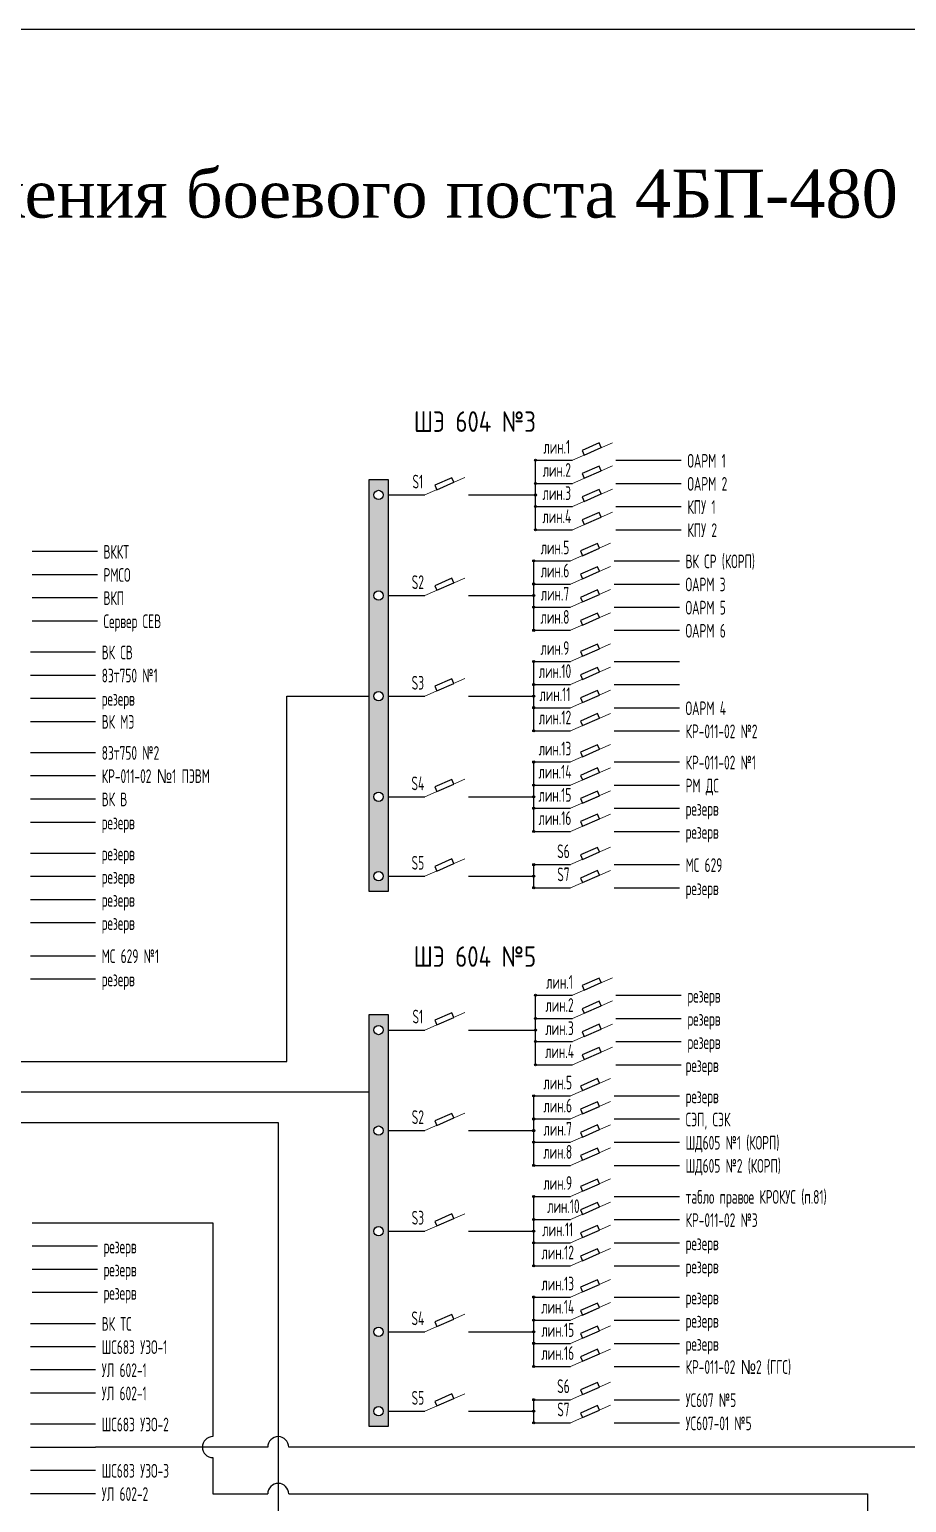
# Model space of a CAD drawing. Header units: millimetres. Extents: x 478 to 775, y 525 to 945.
# Drawn here: x 620.9 to 697.6, y 816.4 to 945.3 of the extents above; entities that cross this region are included whole.
import ezdxf

# ---------------------------------------------------------------- set-up
doc = ezdxf.new("R2010")
doc.units = ezdxf.units.MM
doc.header["$LTSCALE"] = 0.1
doc.styles.add('стиль1', font='txt.shx', dxfattribs={"width": 0.75, "height": 1.2})

msp = doc.modelspace()

# ---------------------------------------------------------------- hatches: boundary and pattern name
h = msp.add_hatch(color=256)
h.paths.add_polyline_path([(665.25, 907.57), (665.16, 907.57), (665.16, 907.48, 0.414214)], flags=17)
h.paths.add_polyline_path([(665.07, 907.57, 0.414214), (665.16, 907.48), (665.16, 907.57), (665.25, 907.57, 1)])
h = msp.add_hatch(color=256)
h.paths.add_polyline_path([(650.59, 869.84), (652.26, 869.84), (652.26, 905.87), (650.59, 905.87)])
h.paths.add_polyline_path([(651.02, 886.93, -1), (651.83, 886.93, -1)], flags=16)
h.paths.add_polyline_path([(651.83, 878.13, -1), (651.02, 878.13, -1)], flags=16)
h.paths.add_polyline_path([(651.02, 895.73, -1), (651.83, 895.73, -1)], flags=16)
h.paths.add_polyline_path([(651.83, 871.18, -1), (651.02, 871.18, -1)], flags=16)
h.paths.add_polyline_path([(651.02, 904.53, -1), (651.83, 904.53, -1)], flags=16)
h = msp.add_hatch(color=256)
h.paths.add_polyline_path([(665.25, 905.54), (665.16, 905.54), (665.16, 905.45, 0.414214)], flags=17)
h.paths.add_polyline_path([(665.07, 905.54, 0.414214), (665.16, 905.45), (665.16, 905.54), (665.25, 905.54, 1)])
h = msp.add_hatch(color=256)
h.paths.add_polyline_path([(665.25, 904.53), (665.16, 904.53), (665.16, 904.44, 0.414214)], flags=17)
h.paths.add_polyline_path([(665.07, 904.53, 0.414214), (665.16, 904.44), (665.16, 904.53), (665.25, 904.53, 1)])
h = msp.add_hatch(color=256)
h.paths.add_polyline_path([(665.25, 903.52), (665.16, 903.52), (665.16, 903.43, 0.414214)], flags=17)
h.paths.add_polyline_path([(665.07, 903.52, 0.414214), (665.16, 903.43), (665.16, 903.52), (665.25, 903.52, 1)])
h = msp.add_hatch(color=256)
h.paths.add_polyline_path([(665.25, 901.49), (665.16, 901.49), (665.16, 901.4, 0.414214)], flags=17)
h.paths.add_polyline_path([(665.07, 901.49, 0.414214), (665.16, 901.4), (665.16, 901.49), (665.25, 901.49, 1)])
h = msp.add_hatch(color=256)
h.paths.add_polyline_path([(665.09, 898.77), (665, 898.77), (665, 898.68, 0.414214)], flags=17)
h.paths.add_polyline_path([(664.91, 898.77, 0.414214), (665, 898.68), (665, 898.77), (665.09, 898.77, 1)])
h = msp.add_hatch(color=256)
h.paths.add_polyline_path([(665.09, 896.74), (665, 896.74), (665, 896.65, 0.414214)], flags=17)
h.paths.add_polyline_path([(664.91, 896.74, 0.414214), (665, 896.65), (665, 896.74), (665.09, 896.74, 1)])
h = msp.add_hatch(color=256)
h.paths.add_polyline_path([(665.09, 895.73), (665, 895.73), (665, 895.64, 0.414214)], flags=17)
h.paths.add_polyline_path([(664.91, 895.73, 0.414214), (665, 895.64), (665, 895.73), (665.09, 895.73, 1)])
h = msp.add_hatch(color=256)
h.paths.add_polyline_path([(665.09, 894.72), (665, 894.72), (665, 894.63, 0.414214)], flags=17)
h.paths.add_polyline_path([(664.91, 894.72, 0.414214), (665, 894.63), (665, 894.72), (665.09, 894.72, 1)])
h = msp.add_hatch(color=256)
h.paths.add_polyline_path([(665.09, 892.69), (665, 892.69), (665, 892.6, 0.414214)], flags=17)
h.paths.add_polyline_path([(664.91, 892.69, 0.414214), (665, 892.6), (665, 892.69), (665.09, 892.69, 1)])
h = msp.add_hatch(color=256)
h.paths.add_polyline_path([(665.09, 889.97), (665, 889.97), (665, 889.88, 0.414214)], flags=17)
h.paths.add_polyline_path([(664.91, 889.97, 0.414214), (665, 889.88), (665, 889.97), (665.09, 889.97, 1)])
h = msp.add_hatch(color=256)
h.paths.add_polyline_path([(665.09, 887.94), (665, 887.94), (665, 887.85, 0.414214)], flags=17)
h.paths.add_polyline_path([(664.91, 887.94, 0.414214), (665, 887.85), (665, 887.94), (665.09, 887.94, 1)])
h = msp.add_hatch(color=256)
h.paths.add_polyline_path([(665.09, 886.93), (665, 886.93), (665, 886.84, 0.414214)], flags=17)
h.paths.add_polyline_path([(664.91, 886.93, 0.414214), (665, 886.84), (665, 886.93), (665.09, 886.93, 1)])
h = msp.add_hatch(color=256)
h.paths.add_polyline_path([(665.09, 885.92), (665, 885.92), (665, 885.83, 0.414214)], flags=17)
h.paths.add_polyline_path([(664.91, 885.92, 0.414214), (665, 885.83), (665, 885.92), (665.09, 885.92, 1)])
h = msp.add_hatch(color=256)
h.paths.add_polyline_path([(665.09, 883.89), (665, 883.89), (665, 883.8, 0.414214)], flags=17)
h.paths.add_polyline_path([(664.91, 883.89, 0.414214), (665, 883.8), (665, 883.89), (665.09, 883.89, 1)])
h = msp.add_hatch(color=256)
h.paths.add_polyline_path([(665.09, 881.17), (665, 881.17), (665, 881.08, 0.414214)], flags=17)
h.paths.add_polyline_path([(664.91, 881.17, 0.414214), (665, 881.08), (665, 881.17), (665.09, 881.17, 1)])
h = msp.add_hatch(color=256)
h.paths.add_polyline_path([(665.09, 879.15), (665, 879.15), (665, 879.05, 0.414214)], flags=17)
h.paths.add_polyline_path([(664.91, 879.15, 0.414214), (665, 879.05), (665, 879.15), (665.09, 879.15, 1)])
h = msp.add_hatch(color=256)
h.paths.add_polyline_path([(665.09, 878.13), (665, 878.13), (665, 878.04, 0.414214)], flags=17)
h.paths.add_polyline_path([(664.91, 878.13, 0.414214), (665, 878.04), (665, 878.13), (665.09, 878.13, 1)])
h = msp.add_hatch(color=256)
h.paths.add_polyline_path([(665.09, 877.12), (665, 877.12), (665, 877.03, 0.414214)], flags=17)
h.paths.add_polyline_path([(664.91, 877.12, 0.414214), (665, 877.03), (665, 877.12), (665.09, 877.12, 1)])
h = msp.add_hatch(color=256)
h.paths.add_polyline_path([(665.09, 875.09), (665, 875.09), (665, 875, 0.414214)], flags=17)
h.paths.add_polyline_path([(664.91, 875.09, 0.414214), (665, 875), (665, 875.09), (665.09, 875.09, 1)])
h = msp.add_hatch(color=256)
h.paths.add_polyline_path([(665.09, 872.19), (665, 872.19), (665, 872.1, 0.414214)], flags=17)
h.paths.add_polyline_path([(664.91, 872.19, 0.414214), (665, 872.1), (665, 872.19), (665.09, 872.19, 1)])
h = msp.add_hatch(color=256)
h.paths.add_polyline_path([(665.09, 871.18), (665, 871.18), (665, 871.09, 0.414214)], flags=17)
h.paths.add_polyline_path([(664.91, 871.18, 0.414214), (665, 871.09), (665, 871.18), (665.09, 871.18, 1)])
h = msp.add_hatch(color=256)
h.paths.add_polyline_path([(665.09, 870.17), (665, 870.17), (665, 870.08, 0.414214)], flags=17)
h.paths.add_polyline_path([(664.91, 870.17, 0.414214), (665, 870.08), (665, 870.17), (665.09, 870.17, 1)])
h = msp.add_hatch(color=256)
h.paths.add_polyline_path([(665.25, 860.76), (665.16, 860.76), (665.16, 860.67, 0.414214)], flags=17)
h.paths.add_polyline_path([(665.07, 860.76, 0.414214), (665.16, 860.67), (665.16, 860.76), (665.25, 860.76, 1)])
h = msp.add_hatch(color=256)
h.paths.add_polyline_path([(650.59, 823.03), (652.26, 823.03), (652.26, 859.07), (650.59, 859.07)])
h.paths.add_polyline_path([(651.02, 840.12, -1), (651.83, 840.12, -1)], flags=16)
h.paths.add_polyline_path([(651.83, 831.32, -1), (651.02, 831.32, -1)], flags=16)
h.paths.add_polyline_path([(651.02, 848.92, -1), (651.83, 848.92, -1)], flags=16)
h.paths.add_polyline_path([(651.83, 824.37, -1), (651.02, 824.37, -1)], flags=16)
h.paths.add_polyline_path([(651.02, 857.72, -1), (651.83, 857.72, -1)], flags=16)
h = msp.add_hatch(color=256)
h.paths.add_polyline_path([(665.25, 858.74), (665.16, 858.74), (665.16, 858.65, 0.414214)], flags=17)
h.paths.add_polyline_path([(665.07, 858.74, 0.414214), (665.16, 858.65), (665.16, 858.74), (665.25, 858.74, 1)])
h = msp.add_hatch(color=256)
h.paths.add_polyline_path([(665.25, 857.72), (665.16, 857.72), (665.16, 857.63, 0.414214)], flags=17)
h.paths.add_polyline_path([(665.07, 857.72, 0.414214), (665.16, 857.63), (665.16, 857.72), (665.25, 857.72, 1)])
h = msp.add_hatch(color=256)
h.paths.add_polyline_path([(665.25, 856.71), (665.16, 856.71), (665.16, 856.62, 0.414214)], flags=17)
h.paths.add_polyline_path([(665.07, 856.71, 0.414214), (665.16, 856.62), (665.16, 856.71), (665.25, 856.71, 1)])
h = msp.add_hatch(color=256)
h.paths.add_polyline_path([(665.25, 854.68), (665.16, 854.68), (665.16, 854.59, 0.414214)], flags=17)
h.paths.add_polyline_path([(665.07, 854.68, 0.414214), (665.16, 854.59), (665.16, 854.68), (665.25, 854.68, 1)])
h = msp.add_hatch(color=256)
h.paths.add_polyline_path([(665.09, 851.96), (665, 851.96), (665, 851.87, 0.414214)], flags=17)
h.paths.add_polyline_path([(664.91, 851.96, 0.414214), (665, 851.87), (665, 851.96), (665.09, 851.96, 1)])
h = msp.add_hatch(color=256)
h.paths.add_polyline_path([(665.09, 849.94), (665, 849.94), (665, 849.85, 0.414214)], flags=17)
h.paths.add_polyline_path([(664.91, 849.94, 0.414214), (665, 849.85), (665, 849.94), (665.09, 849.94, 1)])
h = msp.add_hatch(color=256)
h.paths.add_polyline_path([(665.09, 848.92), (665, 848.92), (665, 848.83, 0.414214)], flags=17)
h.paths.add_polyline_path([(664.91, 848.92, 0.414214), (665, 848.83), (665, 848.92), (665.09, 848.92, 1)])
h = msp.add_hatch(color=256)
h.paths.add_polyline_path([(665.09, 847.91), (665, 847.91), (665, 847.82, 0.414214)], flags=17)
h.paths.add_polyline_path([(664.91, 847.91, 0.414214), (665, 847.82), (665, 847.91), (665.09, 847.91, 1)])
h = msp.add_hatch(color=256)
h.paths.add_polyline_path([(665.09, 845.88), (665, 845.88), (665, 845.79, 0.414214)], flags=17)
h.paths.add_polyline_path([(664.91, 845.88, 0.414214), (665, 845.79), (665, 845.88), (665.09, 845.88, 1)])
h = msp.add_hatch(color=256)
h.paths.add_polyline_path([(665.09, 843.16), (665, 843.16), (665, 843.07, 0.414214)], flags=17)
h.paths.add_polyline_path([(664.91, 843.16, 0.414214), (665, 843.07), (665, 843.16), (665.09, 843.16, 1)])
h = msp.add_hatch(color=256)
h.paths.add_polyline_path([(665.09, 841.14), (665, 841.14), (665, 841.05, 0.414214)], flags=17)
h.paths.add_polyline_path([(664.91, 841.14, 0.414214), (665, 841.05), (665, 841.14), (665.09, 841.14, 1)])
h = msp.add_hatch(color=256)
h.paths.add_polyline_path([(665.09, 840.12), (665, 840.12), (665, 840.03, 0.414214)], flags=17)
h.paths.add_polyline_path([(664.91, 840.12, 0.414214), (665, 840.03), (665, 840.12), (665.09, 840.12, 1)])
h = msp.add_hatch(color=256)
h.paths.add_polyline_path([(665.09, 839.11), (665, 839.11), (665, 839.02, 0.414214)], flags=17)
h.paths.add_polyline_path([(664.91, 839.11, 0.414214), (665, 839.02), (665, 839.11), (665.09, 839.11, 1)])
h = msp.add_hatch(color=256)
h.paths.add_polyline_path([(665.09, 837.09), (665, 837.09), (665, 836.99, 0.414214)], flags=17)
h.paths.add_polyline_path([(664.91, 837.09, 0.414214), (665, 836.99), (665, 837.09), (665.09, 837.09, 1)])
h = msp.add_hatch(color=256)
h.paths.add_polyline_path([(665.09, 834.36), (665, 834.36), (665, 834.27, 0.414214)], flags=17)
h.paths.add_polyline_path([(664.91, 834.36, 0.414214), (665, 834.27), (665, 834.36), (665.09, 834.36, 1)])
h = msp.add_hatch(color=256)
h.paths.add_polyline_path([(665.09, 832.34), (665, 832.34), (665, 832.25, 0.414214)], flags=17)
h.paths.add_polyline_path([(664.91, 832.34, 0.414214), (665, 832.25), (665, 832.34), (665.09, 832.34, 1)])
h = msp.add_hatch(color=256)
h.paths.add_polyline_path([(665.09, 831.32), (665, 831.32), (665, 831.23, 0.414214)], flags=17)
h.paths.add_polyline_path([(664.91, 831.32, 0.414214), (665, 831.23), (665, 831.32), (665.09, 831.32, 1)])
h = msp.add_hatch(color=256)
h.paths.add_polyline_path([(665.09, 830.31), (665, 830.31), (665, 830.22, 0.414214)], flags=17)
h.paths.add_polyline_path([(664.91, 830.31, 0.414214), (665, 830.22), (665, 830.31), (665.09, 830.31, 1)])
h = msp.add_hatch(color=256)
h.paths.add_polyline_path([(665.09, 828.29), (665, 828.29), (665, 828.19, 0.414214)], flags=17)
h.paths.add_polyline_path([(664.91, 828.29, 0.414214), (665, 828.19), (665, 828.29), (665.09, 828.29, 1)])
h = msp.add_hatch(color=256)
h.paths.add_polyline_path([(665.09, 825.38), (665, 825.38), (665, 825.29, 0.414214)], flags=17)
h.paths.add_polyline_path([(664.91, 825.38, 0.414214), (665, 825.29), (665, 825.38), (665.09, 825.38, 1)])
h = msp.add_hatch(color=256)
h.paths.add_polyline_path([(665.09, 824.37), (665, 824.37), (665, 824.28, 0.414214)], flags=17)
h.paths.add_polyline_path([(664.91, 824.37, 0.414214), (665, 824.28), (665, 824.37), (665.09, 824.37, 1)])
h = msp.add_hatch(color=256)
h.paths.add_polyline_path([(665.09, 823.36), (665, 823.36), (665, 823.27, 0.414214)], flags=17)
h.paths.add_polyline_path([(664.91, 823.36, 0.414214), (665, 823.27), (665, 823.36), (665.09, 823.36, 1)])

# ---------------------------------------------------------------- linework, layer by layer
for p, q in [((774.83, 945.25), (477.83, 945.25)), ((665.16, 907.57), (668.38, 907.57)), ((665.16, 901.49), (665.16, 907.57)), ((672.2, 907.57), (677.9, 907.57)), ((665.16, 905.54), (668.38, 905.54)), ((672.2, 905.54), (677.9, 905.54)), ((652.26, 904.53), (655.47, 904.53)), ((659.3, 904.53), (665.16, 904.53)), ((665.16, 903.52), (668.38, 903.52)), ((672.2, 903.52), (677.9, 903.52)), ((665.16, 901.49), (668.38, 901.49)), ((672.2, 901.49), (677.9, 901.49)), ((621.11, 899.6), (626.81, 899.6)), ((665, 898.77), (668.22, 898.77)), ((665, 892.69), (665, 898.77)), ((672.04, 898.77), (677.75, 898.77)), ((621.11, 897.58), (626.81, 897.58)), ((652.26, 895.73), (655.47, 895.73)), ((659.3, 895.73), (665, 895.73)), ((665, 896.74), (668.22, 896.74)), ((672.04, 896.74), (677.75, 896.74)), ((621.11, 895.55), (626.81, 895.55)), ((665, 894.72), (668.22, 894.72)), ((672.04, 894.72), (677.75, 894.72)), ((621.11, 893.52), (626.81, 893.52)), ((665, 892.69), (668.22, 892.69)), ((672.04, 892.69), (677.75, 892.69)), ((620.95, 890.8), (626.65, 890.8)), ((665, 889.97), (668.22, 889.97)), ((665, 883.89), (665, 889.97)), ((672.04, 889.97), (677.75, 889.97)), ((620.95, 888.78), (626.65, 888.78)), ((665, 887.94), (668.22, 887.94)), ((672.04, 887.94), (677.75, 887.94)), ((620.95, 886.75), (626.65, 886.75)), ((643.39, 854.96), (643.39, 886.93)), ((643.39, 886.93), (650.59, 886.93)), ((652.26, 886.93), (655.47, 886.93)), ((659.3, 886.93), (665, 886.93)), ((665, 885.92), (668.22, 885.92)), ((672.04, 885.92), (677.75, 885.92)), ((620.95, 884.72), (626.65, 884.72)), ((665, 883.89), (668.22, 883.89)), ((672.04, 883.89), (677.75, 883.89)), ((620.95, 882), (626.65, 882)), ((665, 881.17), (668.22, 881.17)), ((665, 875.09), (665, 881.17)), ((672.04, 881.17), (677.75, 881.17)), ((620.95, 879.98), (626.65, 879.98)), ((665, 879.15), (668.22, 879.15)), ((672.04, 879.15), (677.75, 879.15)), ((620.95, 877.95), (626.65, 877.95)), ((652.26, 878.13), (655.47, 878.13)), ((659.3, 878.13), (665, 878.13)), ((665, 877.12), (668.22, 877.12)), ((672.04, 877.12), (677.75, 877.12)), ((620.95, 875.92), (626.65, 875.92)), ((665, 875.09), (668.22, 875.09)), ((672.04, 875.09), (677.75, 875.09)), ((620.95, 873.2), (626.65, 873.2)), ((620.95, 871.18), (626.65, 871.18)), ((652.26, 871.18), (655.47, 871.18)), ((659.3, 871.18), (665, 871.18)), ((665, 872.19), (668.22, 872.19)), ((665, 870.17), (665, 872.19)), ((672.04, 872.19), (677.75, 872.19)), ((665, 870.17), (668.22, 870.17)), ((672.04, 870.17), (677.75, 870.17)), ((620.95, 869.15), (626.65, 869.15)), ((620.95, 867.12), (626.65, 867.12)), ((620.95, 864.22), (626.65, 864.22)), ((620.95, 862.2), (626.65, 862.2)), ((665.16, 860.76), (668.38, 860.76)), ((665.16, 854.68), (665.16, 860.76)), ((672.2, 860.76), (677.9, 860.76)), ((665.16, 858.74), (668.38, 858.74)), ((672.2, 858.74), (677.9, 858.74)), ((652.26, 857.72), (655.47, 857.72)), ((659.3, 857.72), (665.16, 857.72)), ((665.16, 856.71), (668.38, 856.71)), ((672.2, 856.71), (677.9, 856.71)), ((572.85, 854.96), (643.39, 854.96)), ((665.16, 854.68), (668.38, 854.68)), ((672.2, 854.68), (677.9, 854.68)), ((572.85, 852.3), (650.59, 852.3)), ((665, 851.96), (668.22, 851.96)), ((665, 845.88), (665, 851.96)), ((672.04, 851.96), (677.75, 851.96)), ((572.85, 849.64), (642.64, 849.64)), ((642.64, 849.64), (642.64, 784.97)), ((665, 849.94), (668.22, 849.94)), ((672.04, 849.94), (677.75, 849.94)), ((652.26, 848.92), (655.47, 848.92)), ((659.3, 848.92), (665, 848.92)), ((665, 847.91), (668.22, 847.91)), ((672.04, 847.91), (677.75, 847.91)), ((665, 845.88), (668.22, 845.88)), ((672.04, 845.88), (677.75, 845.88)), ((665, 843.16), (668.22, 843.16)), ((665, 837.09), (665, 843.16)), ((672.04, 843.16), (677.75, 843.16)), ((621.11, 840.86), (626.81, 840.86)), ((626.81, 840.86), (636.92, 840.86)), ((636.92, 840.86), (636.92, 822.15)), ((665, 841.14), (668.22, 841.14)), ((672.04, 841.14), (677.75, 841.14)), ((652.26, 840.12), (655.47, 840.12)), ((659.3, 840.12), (665, 840.12)), ((665, 839.11), (668.22, 839.11)), ((672.04, 839.11), (677.75, 839.11)), ((621.11, 838.83), (626.81, 838.83)), ((621.11, 836.8), (626.81, 836.8)), ((665, 837.09), (668.22, 837.09)), ((672.04, 837.09), (677.75, 837.09)), ((621.11, 834.78), (626.81, 834.78)), ((665, 834.36), (668.22, 834.36)), ((665, 828.29), (665, 834.36)), ((672.04, 834.36), (677.75, 834.36)), ((620.95, 832.06), (626.65, 832.06)), ((652.26, 831.32), (655.47, 831.32)), ((659.3, 831.32), (665, 831.32)), ((665, 832.34), (668.22, 832.34)), ((672.04, 832.34), (677.75, 832.34)), ((620.95, 830.03), (626.65, 830.03)), ((665, 830.31), (668.22, 830.31)), ((672.04, 830.31), (677.75, 830.31)), ((620.95, 828.01), (626.65, 828.01)), ((665, 828.29), (668.22, 828.29)), ((672.04, 828.29), (677.75, 828.29)), ((620.95, 825.98), (626.65, 825.98)), ((665, 825.38), (668.22, 825.38)), ((665, 823.36), (665, 825.38)), ((672.04, 825.38), (677.75, 825.38)), ((652.26, 824.37), (655.47, 824.37)), ((659.3, 824.37), (665, 824.37)), ((620.95, 823.26), (626.65, 823.26)), ((665, 823.36), (668.22, 823.36)), ((672.04, 823.36), (677.75, 823.36)), ((620.95, 821.23), (626.65, 821.23)), ((641.73, 821.23), (626.65, 821.23)), ((698.62, 821.23), (643.56, 821.23)), ((636.92, 820.31), (636.92, 817.14)), ((620.95, 819.21), (626.65, 819.21)), ((620.95, 817.18), (626.65, 817.18)), ((636.92, 817.14), (641.73, 817.14)), ((643.56, 817.14), (694.2, 817.14)), ((694.2, 817.14), (694.2, 805.22))]:
    msp.add_line(p, q)
at = {"lineweight": 15}
for p, q in [((668.38, 907.57), (671.88, 909.1)), ((655.47, 904.53), (658.98, 906.06)), ((668.38, 905.54), (671.88, 907.07)), ((668.38, 903.52), (671.88, 905.05)), ((668.38, 901.49), (671.88, 903.02)), ((668.22, 898.77), (671.72, 900.3)), ((668.22, 896.74), (671.72, 898.27)), ((655.47, 895.73), (658.98, 897.26)), ((668.22, 894.72), (671.72, 896.25)), ((668.22, 892.69), (671.72, 894.22)), ((668.22, 889.97), (671.72, 891.5)), ((668.22, 887.94), (671.72, 889.47)), ((655.47, 886.93), (658.98, 888.46)), ((668.22, 885.92), (671.72, 887.45)), ((668.22, 883.89), (671.72, 885.42)), ((668.22, 881.17), (671.72, 882.7)), ((668.22, 879.15), (671.72, 880.67)), ((655.47, 878.13), (658.98, 879.66)), ((668.22, 877.12), (671.72, 878.65)), ((668.22, 875.09), (671.72, 876.62)), ((655.47, 871.18), (658.98, 872.71)), ((668.22, 872.19), (671.72, 873.72)), ((668.22, 870.17), (671.72, 871.69)), ((668.38, 860.76), (671.88, 862.29)), ((668.38, 858.74), (671.88, 860.27)), ((655.47, 857.72), (658.98, 859.25)), ((668.38, 856.71), (671.88, 858.24)), ((668.38, 854.68), (671.88, 856.21)), ((668.22, 851.96), (671.72, 853.49)), ((668.22, 849.94), (671.72, 851.47)), ((655.47, 848.92), (658.98, 850.45)), ((668.22, 847.91), (671.72, 849.44)), ((668.22, 845.88), (671.72, 847.41)), ((668.22, 843.16), (671.72, 844.69)), ((655.47, 840.12), (658.98, 841.65)), ((668.22, 841.14), (671.72, 842.67)), ((668.22, 839.11), (671.72, 840.64)), ((668.22, 837.09), (671.72, 838.61)), ((668.22, 834.36), (671.72, 835.89)), ((668.22, 832.34), (671.72, 833.87)), ((655.47, 831.32), (658.98, 832.85)), ((668.22, 830.31), (671.72, 831.84)), ((668.22, 828.29), (671.72, 829.81)), ((668.22, 825.38), (671.72, 826.91)), ((655.47, 824.37), (658.98, 825.9)), ((668.22, 823.36), (671.72, 824.89))]:
    msp.add_line(p, q, dxfattribs=at)
for points in [[(669.42, 908.02), (670.91, 908.67), (670.73, 909.08), (669.24, 908.43)], [(656.52, 904.99), (658.01, 905.64), (657.83, 906.04), (656.34, 905.39)], [(669.42, 906), (670.91, 906.65), (670.73, 907.05), (669.24, 906.4)], [(650.59, 905.87), (652.26, 905.87), (652.26, 869.84), (650.59, 869.84)], [(669.42, 903.97), (670.91, 904.62), (670.73, 905.02), (669.24, 904.37)], [(669.42, 901.95), (670.91, 902.6), (670.73, 903), (669.24, 902.35)], [(669.26, 899.22), (670.75, 899.87), (670.57, 900.28), (669.08, 899.63)], [(669.26, 897.2), (670.75, 897.85), (670.57, 898.25), (669.08, 897.6)], [(656.52, 896.19), (658.01, 896.84), (657.83, 897.24), (656.34, 896.59)], [(669.26, 895.17), (670.75, 895.82), (670.57, 896.22), (669.08, 895.57)], [(669.26, 893.15), (670.75, 893.8), (670.57, 894.2), (669.08, 893.55)], [(669.26, 890.42), (670.75, 891.08), (670.57, 891.48), (669.08, 890.83)], [(669.26, 888.4), (670.75, 889.05), (670.57, 889.45), (669.08, 888.8)], [(656.52, 887.39), (658.01, 888.04), (657.83, 888.44), (656.34, 887.79)], [(669.26, 886.37), (670.75, 887.02), (670.57, 887.42), (669.08, 886.77)], [(669.26, 884.35), (670.75, 885), (670.57, 885.4), (669.08, 884.75)], [(669.26, 881.63), (670.75, 882.28), (670.57, 882.68), (669.08, 882.03)], [(669.26, 879.6), (670.75, 880.25), (670.57, 880.65), (669.08, 880)], [(656.52, 878.59), (658.01, 879.24), (657.83, 879.64), (656.34, 878.99)], [(669.26, 877.57), (670.75, 878.22), (670.57, 878.63), (669.08, 877.97)], [(669.26, 875.55), (670.75, 876.2), (670.57, 876.6), (669.08, 875.95)], [(656.52, 871.63), (658.01, 872.28), (657.83, 872.69), (656.34, 872.04)], [(669.26, 872.65), (670.75, 873.3), (670.57, 873.7), (669.08, 873.05)], [(669.26, 870.62), (670.75, 871.27), (670.57, 871.67), (669.08, 871.02)], [(669.42, 861.22), (670.91, 861.87), (670.73, 862.27), (669.24, 861.62)], [(669.42, 859.19), (670.91, 859.84), (670.73, 860.24), (669.24, 859.59)], [(650.59, 859.07), (652.26, 859.07), (652.26, 823.03), (650.59, 823.03)], [(656.52, 858.18), (658.01, 858.83), (657.83, 859.23), (656.34, 858.58)], [(669.42, 857.16), (670.91, 857.81), (670.73, 858.22), (669.24, 857.57)], [(669.42, 855.14), (670.91, 855.79), (670.73, 856.19), (669.24, 855.54)], [(669.26, 852.42), (670.75, 853.07), (670.57, 853.47), (669.08, 852.82)], [(669.26, 850.39), (670.75, 851.04), (670.57, 851.44), (669.08, 850.79)], [(656.52, 849.38), (658.01, 850.03), (657.83, 850.43), (656.34, 849.78)], [(669.26, 848.36), (670.75, 849.02), (670.57, 849.42), (669.08, 848.77)], [(669.26, 846.34), (670.75, 846.99), (670.57, 847.39), (669.08, 846.74)], [(669.26, 843.62), (670.75, 844.27), (670.57, 844.67), (669.08, 844.02)], [(656.52, 840.58), (658.01, 841.23), (657.83, 841.63), (656.34, 840.98)], [(669.26, 841.59), (670.75, 842.24), (670.57, 842.64), (669.08, 841.99)], [(669.26, 839.57), (670.75, 840.22), (670.57, 840.62), (669.08, 839.97)], [(669.26, 837.54), (670.75, 838.19), (670.57, 838.59), (669.08, 837.94)], [(669.26, 834.82), (670.75, 835.47), (670.57, 835.87), (669.08, 835.22)], [(669.26, 832.79), (670.75, 833.44), (670.57, 833.84), (669.08, 833.19)], [(656.52, 831.78), (658.01, 832.43), (657.83, 832.83), (656.34, 832.18)], [(669.26, 830.77), (670.75, 831.42), (670.57, 831.82), (669.08, 831.17)], [(669.26, 828.74), (670.75, 829.39), (670.57, 829.79), (669.08, 829.14)], [(669.26, 825.84), (670.75, 826.49), (670.57, 826.89), (669.08, 826.24)], [(656.52, 824.83), (658.01, 825.48), (657.83, 825.88), (656.34, 825.23)], [(669.26, 823.81), (670.75, 824.46), (670.57, 824.86), (669.08, 824.21)]]:
    msp.add_lwpolyline(points, close=True)
for centre, radius in [((665.16, 907.57), 0.0905), ((651.42, 904.53), 0.407), ((665.16, 905.54), 0.0905), ((665.16, 904.53), 0.0905), ((665.16, 903.52), 0.0905), ((665.16, 901.49), 0.0905), ((665, 898.77), 0.0905), ((651.42, 895.73), 0.407), ((665, 896.74), 0.0905), ((665, 895.73), 0.0905), ((665, 894.72), 0.0905), ((665, 892.69), 0.0905), ((665, 889.97), 0.0905), ((665, 887.94), 0.0905), ((651.42, 886.93), 0.407), ((665, 886.93), 0.0905), ((665, 885.92), 0.0905), ((665, 883.89), 0.0905), ((665, 881.17), 0.0905), ((665, 879.15), 0.0905), ((651.42, 878.13), 0.407), ((665, 878.13), 0.0905), ((665, 877.12), 0.0905), ((665, 875.09), 0.0905), ((651.42, 871.18), 0.407), ((665, 872.19), 0.0905), ((665, 871.18), 0.0905), ((665, 870.17), 0.0905), ((665.16, 860.76), 0.0905), ((665.16, 858.74), 0.0905), ((651.42, 857.72), 0.407), ((665.16, 857.72), 0.0905), ((665.16, 856.71), 0.0905), ((665.16, 854.68), 0.0905), ((665, 851.96), 0.0905), ((651.42, 848.92), 0.407), ((665, 849.94), 0.0905), ((665, 848.92), 0.0905), ((665, 847.91), 0.0905), ((665, 845.88), 0.0905), ((665, 843.16), 0.0905), ((651.42, 840.12), 0.407), ((665, 841.14), 0.0905), ((665, 840.12), 0.0905), ((665, 839.11), 0.0905), ((665, 837.09), 0.0905), ((665, 834.36), 0.0905), ((651.42, 831.32), 0.407), ((665, 832.34), 0.0905), ((665, 831.32), 0.0905), ((665, 830.31), 0.0905), ((665, 828.29), 0.0905), ((651.42, 824.37), 0.407), ((665, 825.38), 0.0905), ((665, 824.37), 0.0905), ((665, 823.36), 0.0905)]:
    msp.add_circle(centre, radius)
for centre, start, end in [((636.92, 821.23), 90, 270), ((642.64, 821.23), 0, 180), ((642.64, 817.14), 0, 180)]:
    msp.add_arc(centre, 0.919, start, end)

# ---------------------------------------------------------------- texts
at = {"attachment_point": 5}
for s, insert, char_height, width in [('{\\fTimes New Roman|b0|i0|c204|p18;Схема электроснабжения боевого поста 4БП-480}', (630.57, 930.21), 4.2, 288.6012), ('{\\fGOST|b0|i0|c204|p34;ШЭ 604 №3}', (659.85, 910.95), 1.8, 17.4336), ('{\\fGOST|b0|i0|c204|p34;ШЭ 604 №5}', (659.85, 864.15), 1.8, 17.4336)]:
    msp.add_mtext(s, dxfattribs=dict(at, insert=insert, char_height=char_height, width=width))
at = {"char_height": 1.2, "style": 'стиль1'}
for s, insert, width, attachment_point in [('{\\fGOST|b0|i0|c204|p34;лин.1}', (667.02, 908.74), 14.6601, 5), ('{\\fGOST|b0|i0|c204|p34;лин.2}', (667.02, 906.72), 14.6601, 5), ('{\\fGOST|b0|i0|c204|p34;ОАРМ 1}', (678.45, 908.12), 14.6601, 1), ('{\\fGOST|b0|i0|c204|p34;S1}', (654.86, 905.7), 14.6601, 5), ('{\\fGOST|b0|i0|c204|p34;ОАРМ 2}', (678.45, 906.1), 14.6601, 1), ('{\\fGOST|b0|i0|c204|p34;лин.3}', (667.02, 904.69), 14.6601, 5), ('{\\fGOST|b0|i0|c204|p34;КПУ 1}', (678.45, 904.07), 14.6601, 1), ('{\\fGOST|b0|i0|c204|p34;лин.4}', (667.02, 902.66), 14.6601, 5), ('{\\fGOST|b0|i0|c204|p34;КПУ 2}', (678.45, 902.05), 14.6601, 1), ('{\\fGOST|b0|i0|c204|p34;ВККТ}', (627.35, 900.15), 14.6601, 1), ('{\\fGOST|b0|i0|c204|p34;лин.5}', (666.86, 899.94), 14.6601, 5), ('{\\fGOST|b0|i0|c204|p34;лин.6}', (666.86, 897.92), 14.6601, 5), ('{\\fGOST|b0|i0|c204|p34;ВК СР (КОРП)}', (678.29, 899.32), 14.6601, 1), ('{\\fGOST|b0|i0|c204|p34;РМСО}', (627.35, 898.13), 14.6601, 1), ('{\\fGOST|b0|i0|c204|p34;S2}', (654.86, 896.9), 14.6601, 5), ('{\\fGOST|b0|i0|c204|p34;ОАРМ 3}', (678.29, 897.3), 14.6601, 1), ('{\\fGOST|b0|i0|c204|p34;ВКП}', (627.35, 896.1), 14.6601, 1), ('{\\fGOST|b0|i0|c204|p34;лин.7}', (666.86, 895.89), 14.6601, 5), ('{\\fGOST|b0|i0|c204|p34;лин.8}', (666.86, 893.86), 14.6601, 5), ('{\\fGOST|b0|i0|c204|p34;ОАРМ 5}', (678.29, 895.27), 14.6601, 1), ('{\\fGOST|b0|i0|c204|p34;Сервер СЕВ}', (627.35, 894.08), 14.6601, 1), ('{\\fGOST|b0|i0|c204|p34;ОАРМ 6}', (678.29, 893.25), 14.6601, 1), ('{\\fGOST|b0|i0|c204|p34;ВК СВ}', (627.19, 891.35), 14.6601, 1), ('{\\fGOST|b0|i0|c204|p34;лин.9}', (666.86, 891.14), 14.6601, 5), ('{\\fGOST|b0|i0|c204|p34;83т750 №1}', (627.19, 889.33), 14.6601, 1), ('{\\fGOST|b0|i0|c204|p34;лин.10}', (666.86, 889.12), 14.6601, 5), ('{\\fGOST|b0|i0|c204|p34;S3}', (654.86, 888.1), 14.6601, 5), ('{\\fGOST|b0|i0|c204|p34;резерв}', (627.19, 887.3), 14.6601, 1), ('{\\fGOST|b0|i0|c204|p34;лин.11}', (666.86, 887.09), 14.6601, 5), ('{\\fGOST|b0|i0|c204|p34;лин.12}', (666.86, 885.06), 14.6601, 5), ('{\\fGOST|b0|i0|c204|p34;ОАРМ 4}', (678.29, 886.47), 14.6601, 1), ('{\\fGOST|b0|i0|c204|p34;ВК МЭ}', (627.19, 885.28), 14.6601, 1), ('{\\fGOST|b0|i0|c204|p34;КР-011-02 №2}', (678.29, 884.45), 14.6601, 1), ('{\\fGOST|b0|i0|c204|p34;лин.13}', (666.86, 882.34), 14.6601, 5), ('{\\fGOST|b0|i0|c204|p34;83т750 №2}', (627.19, 882.56), 14.6601, 1), ('{\\fGOST|b0|i0|c204|p34;КР-011-02 №1}', (678.29, 881.72), 14.6601, 1), ('{\\fGOST|b0|i0|c204|p34;КР-011-02 \\fArial|b0|i0|c204|p34;№\\fGOST|b0|i0|c204|p34;1 ПЭВМ}', (627.19, 880.53), 16.6725, 1), ('{\\fGOST|b0|i0|c204|p34;лин.14}', (666.86, 880.32), 14.6601, 5), ('{\\fGOST|b0|i0|c204|p34;S4}', (654.86, 879.3), 14.6601, 5), ('{\\fGOST|b0|i0|c204|p34;РМ ДС}', (678.29, 879.7), 14.6601, 1), ('{\\fGOST|b0|i0|c204|p34;ВК В}', (627.19, 878.5), 14.6601, 1), ('{\\fGOST|b0|i0|c204|p34;лин.15}', (666.86, 878.29), 14.6601, 5), ('{\\fGOST|b0|i0|c204|p34;лин.16}', (666.86, 876.26), 14.6601, 5), ('{\\fGOST|b0|i0|c204|p34;резерв}', (678.29, 877.67), 14.6601, 1), ('{\\fGOST|b0|i0|c204|p34;резерв}', (627.19, 876.48), 14.6601, 1), ('{\\fGOST|b0|i0|c204|p34;резерв}', (678.29, 875.65), 14.6601, 1), ('{\\fGOST|b0|i0|c0|p34;S6}', (667.6, 873.36), 14.6601, 5), ('{\\fGOST|b0|i0|c204|p34;резерв}', (627.19, 873.76), 14.6601, 1), ('{\\fGOST|b0|i0|c204|p34;S5}', (654.86, 872.35), 14.6601, 5), ('{\\fGOST|b0|i0|c204|p34;МС 629}', (678.29, 872.75), 14.6601, 1), ('{\\fGOST|b0|i0|c204|p34;резерв}', (627.19, 871.73), 14.6601, 1), ('{\\fGOST|b0|i0|c0|p34;S7}', (667.6, 871.34), 14.6601, 5), ('{\\fGOST|b0|i0|c204|p34;резерв}', (678.29, 870.72), 14.6601, 1), ('{\\fGOST|b0|i0|c204|p34;резерв}', (627.19, 869.7), 14.6601, 1), ('{\\fGOST|b0|i0|c204|p34;резерв}', (627.19, 867.68), 14.6601, 1), ('{\\fGOST|b0|i0|c204|p34;МС 629 №1}', (627.19, 864.78), 14.6601, 1), ('{\\fGOST|b0|i0|c204|p34;резерв}', (627.19, 862.75), 14.6601, 1), ('{\\fGOST|b0|i0|c204|p34;лин.1}', (667.26, 861.93), 14.6601, 5), ('{\\fGOST|b0|i0|c204|p34;резерв}', (678.45, 861.32), 14.6601, 1), ('{\\fGOST|b0|i0|c204|p34;лин.2}', (667.26, 859.91), 14.6601, 5), ('{\\fGOST|b0|i0|c204|p34;S1}', (654.86, 858.9), 14.6601, 5), ('{\\fGOST|b0|i0|c204|p34;лин.3}', (667.26, 857.88), 14.6601, 5), ('{\\fGOST|b0|i0|c204|p34;резерв}', (678.45, 859.29), 14.6601, 1), ('{\\fGOST|b0|i0|c204|p34;резерв}', (678.45, 857.26), 14.6601, 1), ('{\\fGOST|b0|i0|c204|p34;лин.4}', (667.26, 855.86), 14.6601, 5), ('{\\fGOST|b0|i0|c204|p34;резерв}', (678.29, 855.24), 14.6601, 1), ('{\\fGOST|b0|i0|c204|p34;лин.5}', (667.1, 853.13), 14.6601, 5), ('{\\fGOST|b0|i0|c204|p34;резерв}', (678.29, 852.52), 14.6601, 1), ('{\\fGOST|b0|i0|c204|p34;S2}', (654.86, 850.1), 14.6601, 5), ('{\\fGOST|b0|i0|c204|p34;лин.6}', (667.1, 851.11), 14.6601, 5), ('{\\fGOST|b0|i0|c204|p34;лин.7}', (667.1, 849.08), 14.6601, 5), ('{\\fGOST|b0|i0|c204|p34;СЭП, СЭК}', (678.29, 850.49), 14.6601, 1), ('{\\fGOST|b0|i0|c204|p34;ШД605 №1 (КОРП)}', (678.29, 848.46), 14.6601, 1), ('{\\fGOST|b0|i0|c204|p34;лин.8}', (667.1, 847.06), 14.6601, 5), ('{\\fGOST|b0|i0|c204|p34;ШД605 №2 (КОРП)}', (678.29, 846.44), 14.6601, 1), ('{\\fGOST|b0|i0|c204|p34;лин.9}', (667.1, 844.34), 14.6601, 5), ('{\\fGOST|b0|i0|c204|p34;лин.10}', (667.6, 842.31), 14.6601, 5), ('{\\fGOST|b0|i0|c204|p34;табло правое КРОКУС (п.81)}', (678.29, 843.72), 23.2354, 1), ('{\\fGOST|b0|i0|c204|p34;S3}', (654.86, 841.3), 14.6601, 5), ('{\\fGOST|b0|i0|c204|p34;КР-011-02 №3}', (678.29, 841.69), 14.6601, 1), ('{\\fGOST|b0|i0|c204|p34;лин.11}', (667.1, 840.28), 14.6601, 5), ('{\\fGOST|b0|i0|c204|p34;резерв}', (627.35, 839.38), 14.6601, 1), ('{\\fGOST|b0|i0|c204|p34;резерв}', (678.29, 839.66), 14.6601, 1), ('{\\fGOST|b0|i0|c204|p34;лин.12}', (667.1, 838.26), 14.6601, 5), ('{\\fGOST|b0|i0|c204|p34;резерв}', (627.35, 837.36), 14.6601, 1), ('{\\fGOST|b0|i0|c204|p34;резерв}', (678.29, 837.64), 14.6601, 1), ('{\\fGOST|b0|i0|c204|p34;резерв}', (627.35, 835.33), 14.6601, 1), ('{\\fGOST|b0|i0|c204|p34;лин.13}', (667.1, 835.54), 14.6601, 5), ('{\\fGOST|b0|i0|c204|p34;лин.14}', (667.1, 833.51), 14.6601, 5), ('{\\fGOST|b0|i0|c204|p34;резерв}', (678.29, 834.92), 14.6601, 1), ('{\\fGOST|b0|i0|c204|p34;ВК ТС}', (627.19, 832.61), 14.6601, 1), ('{\\fGOST|b0|i0|c204|p34;S4}', (654.86, 832.5), 14.6601, 5), ('{\\fGOST|b0|i0|c204|p34;резерв}', (678.29, 832.89), 14.6601, 1), ('{\\fGOST|b0|i0|c204|p34;лин.15}', (667.1, 831.48), 14.6601, 5), ('{\\fGOST|b0|i0|c204|p34;ШС683 УЗО-1}', (627.19, 830.58), 14.6601, 1), ('{\\fGOST|b0|i0|c204|p34;лин.16}', (667.1, 829.46), 14.6601, 5), ('{\\fGOST|b0|i0|c204|p34;резерв}', (678.29, 830.86), 14.6601, 1), ('{\\fGOST|b0|i0|c204|p34;КР-011-02 \\fArial|b0|i0|c204|p34;№\\fGOST|b0|i0|c204|p34;2 (ГГС)}', (678.29, 828.84), 17.2354, 1), ('{\\fGOST|b0|i0|c204|p34;УЛ 602-1}', (627.19, 828.56), 14.6601, 1), ('{\\fGOST|b0|i0|c204|p34;УЛ 602-1}', (627.19, 826.53), 14.6601, 1), ('{\\fGOST|b0|i0|c204|p34;S5}', (654.86, 825.54), 14.6601, 5), ('{\\fGOST|b0|i0|c0|p34;S6}', (667.6, 826.56), 14.6601, 5), ('{\\fGOST|b0|i0|c0|p34;S7}', (667.6, 824.53), 14.6601, 5), ('{\\fGOST|b0|i0|c204|p34;УС607 №5}', (678.29, 825.94), 14.6601, 1), ('{\\fGOST|b0|i0|c204|p34;ШС683 УЗО-2}', (627.19, 823.81), 14.6601, 1), ('{\\fGOST|b0|i0|c204|p34;УС607-01 №5}', (678.29, 823.91), 14.6601, 1), ('{\\fGOST|b0|i0|c204|p34;ШС683 УЗО-3}', (627.19, 819.76), 14.6601, 1), ('{\\fGOST|b0|i0|c204|p34;УЛ 602-2}', (627.19, 817.73), 14.6601, 1)]:
    msp.add_mtext(s, dxfattribs=dict(at, insert=insert, width=width, attachment_point=attachment_point))

doc.saveas('drawing.dxf')
